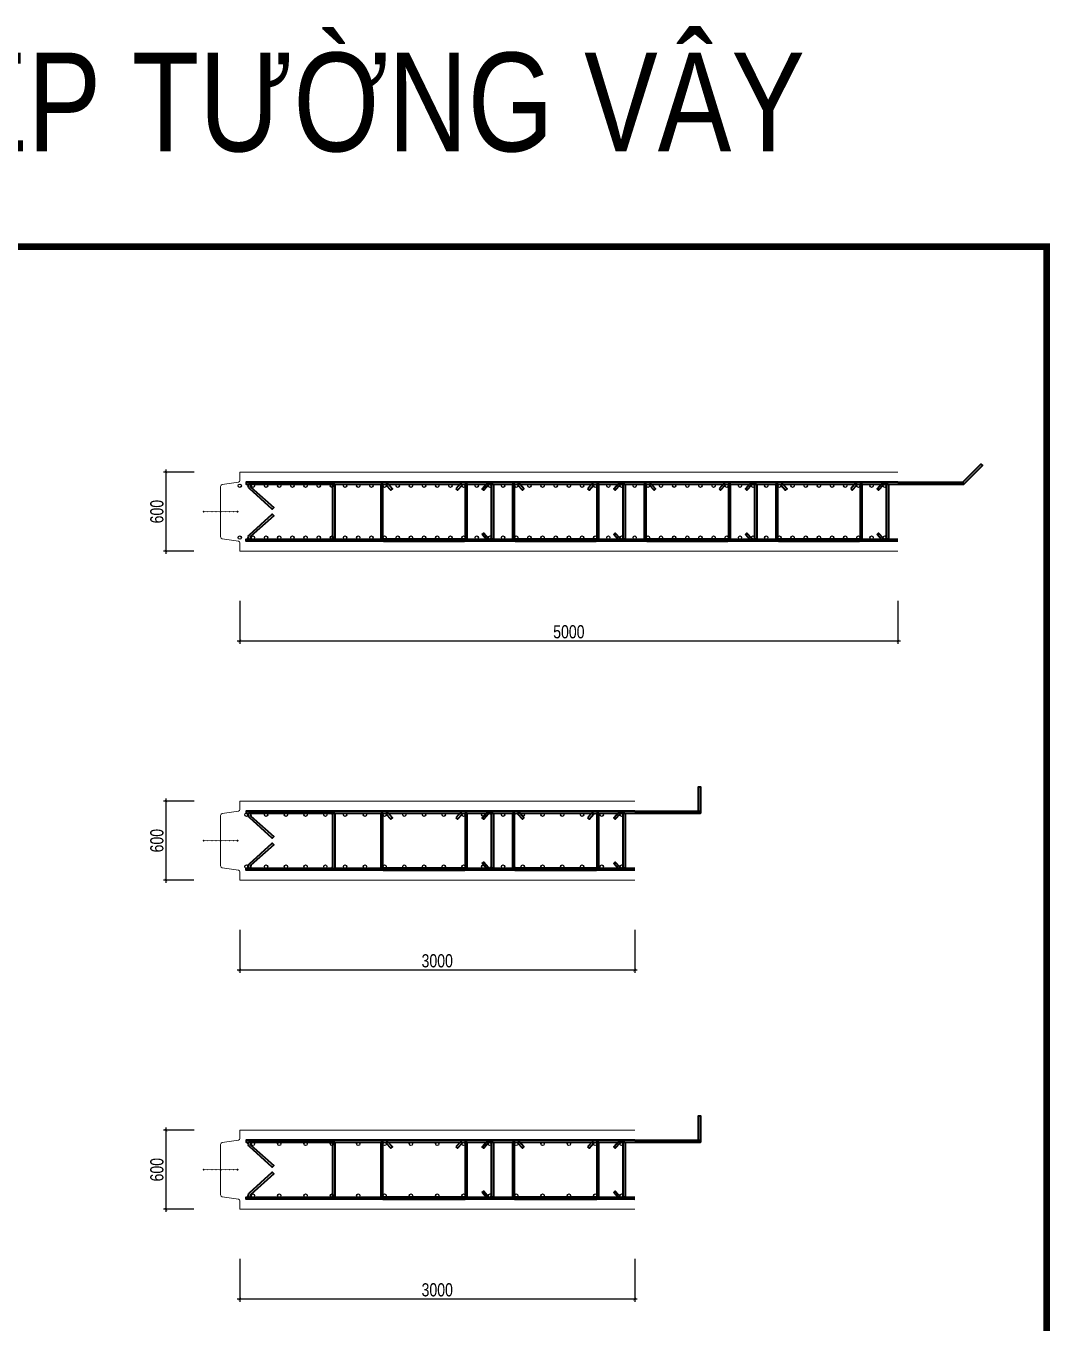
# Model space of a CAD drawing. Header units: millimetres. Extents: x 925681 to 1410834, y 71669 to 296428.
# Drawn here: x 1100984 to 1108765, y 275586 to 285441 of the extents above; entities that cross this region are included whole.
import ezdxf
from ezdxf.enums import TextEntityAlignment as Align

# ---------------------------------------------------------------- set-up
doc = ezdxf.new("R2010")
doc.units = ezdxf.units.MM
doc.header["$LTSCALE"] = 100
for name, color, linetype, lineweight in [('Ap0102_dim', 145, 'Continuous', 25), ('Ap0104_leader', 145, 'Continuous', 25), ('Ap0310_PSS', 130, 'Continuous', 18), ('Ap0314_Kh', 253, 'Continuous', 15), ('Ap0402_Reinf.S', 6, 'Continuous', 35)]:
    doc.layers.add(name, color=color, linetype=linetype, lineweight=lineweight)
doc.styles.add('Ap', font='1.shx', dxfattribs={"width": 0.8})
doc.styles.add('Ap_Vni-helve', font='', dxfattribs={"width": 0.8, "height": 1})
doc.styles.get('Ap_Vni-helve').set_extended_font_data('VNI-Helve')
doc.dimstyles.get("Standard").update_dxf_attribs({"dimtxt": 0.18, "dimasz": 0.18, "dimexe": 0.18, "dimexo": 0.0625, "dimgap": 0.09, "dimtad": 0, "dimtih": 1, "dimtoh": 1, "dimdec": 4, "dimzin": 0, "dimdsep": 46, "dimtxsty": 'Standard', "dimcen": 0.09, "dimadec": 0, "dimazin": 0, "dimtfac": 1, "dimtdec": 4, "dimtofl": 0, "dimtmove": 0, "dimatfit": 3, "dimfxl": 1, "dimtolj": 1, "dimtzin": 0, "dimarcsym": 0})

# ---------------------------------------------------------------- blocks, each defined once
blk = doc.blocks.new('Water-stop')
at = {"layer": 'Ap0310_PSS', "ltscale": 0.1}
h = blk.add_hatch(color=256, dxfattribs=at)
h.paths.add_polyline_path([(-121.2, 0), (-136.2, 0, 1)])
h.paths.add_polyline_path([(-136.2, 0), (-121.2, 0, 1)])
h = blk.add_hatch(color=256, dxfattribs=at)
h.paths.add_polyline_path([(7.5, 0), (-7.5, 0, 1)])
h.paths.add_polyline_path([(7.5, 0, 1), (-7.5, 0)])
h = blk.add_hatch(color=256, dxfattribs=at)
h.paths.add_polyline_path([(121.2, 0), (136.2, 0, -1)])
h.paths.add_polyline_path([(136.2, 0), (121.2, 0, -1)])
at = {"layer": 'Ap0310_PSS', "const_width": 4}
for points in [[(-128.7, 0), (128.7, 0)], [(-97.1, 5.7), (-97.1, -5.7)], [(-66, 5.7), (-66, -5.7)], [(-34.8, 5.7), (-34.8, -5.7)], [(34.8, 5.7), (34.8, -5.7)], [(66, 5.7), (66, -5.7)], [(97.1, 5.7), (97.1, -5.7)]]:
    blk.add_lwpolyline(points, dxfattribs=at)
blk = doc.blocks.new('_ArchTick')
at = {"color": 0, "linetype": 'ByBlock', "const_width": 0.15}
blk.add_lwpolyline([(-0.5, -0.5), (0.5, 0.5)], dxfattribs=at)
blk = doc.blocks.new('*D75')
at = {"layer": 'Ap0102_dim', "transparency": 16777216}
for p, q in [((-5000, -977.1), (-5000, -1303.4)), ((0, -977.1), (0, -1303.4)), ((20, -1283.4), (-5020, -1283.4))]:
    blk.add_line(p, q, dxfattribs=at)
at = {"layer": 'Defpoints', "color": 0, "lineweight": 80, "transparency": 16777216}
for p in [(-5000, -957.1), (0, -957.1), (-5000, -1283.4)]:
    blk.add_point(p, dxfattribs=at)
at = {"layer": 'Ap0102_dim', "transparency": 16777216, "xscale": 20, "yscale": 20, "zscale": 20}
for p, rotation in [((-5000, -1283.4), 180.0000006690991), ((0, -1283.4), 6.690991760649467e-07)]:
    blk.add_blockref('_ArchTick', p, dxfattribs=dict(at, rotation=rotation))
at = {"layer": 'Ap0102_dim', "color": 7, "transparency": 16777216, "insert": (-2500, -1213.4), "char_height": 100, "attachment_point": 5, "rotation": 0, "style": 'Ap'}
blk.add_mtext('\\A1;5000', dxfattribs=at)
blk = doc.blocks.new('*D76')
at = {"layer": 'Ap0104_leader', "transparency": 16777216}
for p, q in [((-5347.8, 0), (-5579.5, 0)), ((-5559.6, -620), (-5559.5, 20)), ((-5347.9, -600), (-5579.6, -600))]:
    blk.add_line(p, q, dxfattribs=at)
at = {"layer": 'Defpoints', "color": 0, "lineweight": 80, "transparency": 16777216}
for p in [(-5559.5, 0), (-5327.8, 0), (-5327.9, -600)]:
    blk.add_point(p, dxfattribs=at)
at = {"layer": 'Ap0104_leader', "transparency": 16777216, "xscale": 20, "yscale": 20, "zscale": 20}
for p, rotation in [((-5559.5, 0), 89.99669730757066), ((-5559.6, -600), 269.9966973075707)]:
    blk.add_blockref('_ArchTick', p, dxfattribs=dict(at, rotation=rotation))
at = {"layer": 'Ap0104_leader', "color": 7, "transparency": 16777216, "insert": (-5629.5, -300), "char_height": 100, "attachment_point": 5, "rotation": 89.9967, "style": 'Ap'}
blk.add_mtext('\\A1;600', dxfattribs=at)
blk = doc.blocks.new('*D95')
at = {"layer": 'Ap0102_dim', "transparency": 16777216}
for p, q in [((-3000, -977.1), (-3000, -1303.4)), ((0, -977.1), (0, -1303.4)), ((20, -1283.4), (-3020, -1283.4))]:
    blk.add_line(p, q, dxfattribs=at)
at = {"layer": 'Defpoints', "color": 0, "lineweight": 80, "transparency": 16777216}
for p in [(-3000, -957.1), (0, -957.1), (-3000, -1283.4)]:
    blk.add_point(p, dxfattribs=at)
at = {"layer": 'Ap0102_dim', "transparency": 16777216, "xscale": 20, "yscale": 20, "zscale": 20}
for p, rotation in [((-3000, -1283.4), 180.0000011025916), ((0, -1283.4), 1.102591618007409e-06)]:
    blk.add_blockref('_ArchTick', p, dxfattribs=dict(at, rotation=rotation))
at = {"layer": 'Ap0102_dim', "color": 7, "transparency": 16777216, "insert": (-1500, -1213.4), "char_height": 100, "attachment_point": 5, "rotation": 0, "style": 'Ap'}
blk.add_mtext('\\A1;3000', dxfattribs=at)
blk = doc.blocks.new('*D96')
at = {"layer": 'Ap0104_leader', "transparency": 16777216}
for p, q in [((-3347.8, 0), (-3579.5, 0)), ((-3559.6, -620), (-3559.5, 20)), ((-3347.9, -600), (-3579.6, -600))]:
    blk.add_line(p, q, dxfattribs=at)
at = {"layer": 'Defpoints', "color": 0, "lineweight": 80, "transparency": 16777216}
for p in [(-3559.5, 0), (-3327.8, 0), (-3327.9, -600)]:
    blk.add_point(p, dxfattribs=at)
at = {"layer": 'Ap0104_leader', "transparency": 16777216, "xscale": 20, "yscale": 20, "zscale": 20}
for p, rotation in [((-3559.5, 0), 89.99669730757059), ((-3559.6, -600), 269.9966973075706)]:
    blk.add_blockref('_ArchTick', p, dxfattribs=dict(at, rotation=rotation))
at = {"layer": 'Ap0104_leader', "color": 7, "transparency": 16777216, "insert": (-3629.5, -300), "char_height": 100, "attachment_point": 5, "rotation": 89.9967, "style": 'Ap'}
blk.add_mtext('\\A1;600', dxfattribs=at)
blk = doc.blocks.new('*D98')
at = {"layer": 'Ap0102_dim', "transparency": 16777216}
for p, q in [((-3000, -977.1), (-3000, -1303.4)), ((0, -977.1), (0, -1303.4)), ((20, -1283.4), (-3020, -1283.4))]:
    blk.add_line(p, q, dxfattribs=at)
at = {"layer": 'Defpoints', "color": 0, "lineweight": 80, "transparency": 16777216}
for p in [(-3000, -957.1), (0, -957.1), (-3000, -1283.4)]:
    blk.add_point(p, dxfattribs=at)
at = {"layer": 'Ap0102_dim', "transparency": 16777216, "xscale": 20, "yscale": 20, "zscale": 20}
for p, rotation in [((-3000, -1283.4), 180.0000011025916), ((0, -1283.4), 1.102591618007409e-06)]:
    blk.add_blockref('_ArchTick', p, dxfattribs=dict(at, rotation=rotation))
at = {"layer": 'Ap0102_dim', "color": 7, "transparency": 16777216, "insert": (-1500, -1213.4), "char_height": 100, "attachment_point": 5, "rotation": 0, "style": 'Ap'}
blk.add_mtext('\\A1;3000', dxfattribs=at)
blk = doc.blocks.new('*D99')
at = {"layer": 'Ap0104_leader', "transparency": 16777216}
for p, q in [((-3347.8, 0), (-3579.5, 0)), ((-3559.6, -620), (-3559.5, 20)), ((-3347.9, -600), (-3579.6, -600))]:
    blk.add_line(p, q, dxfattribs=at)
at = {"layer": 'Defpoints', "color": 0, "lineweight": 80, "transparency": 16777216}
for p in [(-3559.5, 0), (-3327.8, 0), (-3327.9, -600)]:
    blk.add_point(p, dxfattribs=at)
at = {"layer": 'Ap0104_leader', "transparency": 16777216, "xscale": 20, "yscale": 20, "zscale": 20}
for p, rotation in [((-3559.5, 0), 89.99669730757059), ((-3559.6, -600), 269.9966973075706)]:
    blk.add_blockref('_ArchTick', p, dxfattribs=dict(at, rotation=rotation))
at = {"layer": 'Ap0104_leader', "color": 7, "transparency": 16777216, "insert": (-3629.5, -300), "char_height": 100, "attachment_point": 5, "rotation": 89.9967, "style": 'Ap'}
blk.add_mtext('\\A1;600', dxfattribs=at)
blk = doc.blocks.new('*U74')
at = {"layer": 'Ap0104_leader'}
for centre in [(-5000, -103.6), (-4900, -103.6), (-4800, -103.6), (-4700, -103.6), (-4600, -103.6), (-4500, -103.6), (-4400, -103.6), (-4300, -103.6), (-4200, -103.6), (-4100, -103.6), (-4000, -103.6), (-3900, -103.6), (-3800, -103.6), (-3700, -103.6), (-3600, -103.6), (-3500, -103.6), (-3400, -103.6), (-3300, -103.6), (-3200, -103.6), (-3100, -103.6), (-3000, -103.6), (-2900, -103.6), (-2800, -103.6), (-2700, -103.6), (-2600, -103.6), (-2500, -103.6), (-2400, -103.6), (-2300, -103.6), (-2200, -103.6), (-2100, -103.6), (-2000, -103.6), (-1900, -103.6), (-1800, -103.6), (-1700, -103.6), (-1600, -103.6), (-1500, -103.6), (-1400, -103.6), (-1300, -103.6), (-1200, -103.6), (-1100, -103.6), (-1000, -103.6), (-900, -103.6), (-800, -103.6), (-700, -103.6), (-600, -103.6), (-500, -103.6), (-400, -103.6), (-300, -103.6), (-200, -103.6), (-100, -103.6), (-5000, -496.6), (-4900, -496.6), (-4800, -496.6), (-4700, -496.6), (-4600, -496.6), (-4500, -496.6), (-4400, -496.6), (-4300, -496.6), (-4200, -496.6), (-4100, -496.6), (-4000, -496.6), (-3900, -496.6), (-3800, -496.6), (-3700, -496.6), (-3600, -496.6), (-3500, -496.6), (-3400, -496.6), (-3300, -496.6), (-3200, -496.6), (-3100, -496.6), (-3000, -496.6), (-2900, -496.6), (-2800, -496.6), (-2700, -496.6), (-2600, -496.6), (-2500, -496.6), (-2400, -496.6), (-2300, -496.6), (-2200, -496.6), (-2100, -496.6), (-2000, -496.6), (-1900, -496.6), (-1800, -496.6), (-1700, -496.6), (-1600, -496.6), (-1500, -496.6), (-1400, -496.6), (-1300, -496.6), (-1200, -496.6), (-1100, -496.6), (-1000, -496.6), (-900, -496.6), (-800, -496.6), (-700, -496.6), (-600, -496.6), (-500, -496.6), (-400, -496.6), (-300, -496.6), (-200, -496.6), (-100, -496.6)]:
    blk.add_circle(centre, 12.5, dxfattribs=at)
at = {"layer": 'Ap0310_PSS'}
for p, q in [((-5000, 0), (0, 0)), ((0, -600), (-5000, -600))]:
    blk.add_line(p, q, dxfattribs=at)
blk.add_lwpolyline([(-5000, 0), (-5000, -63.6, -0.369861), (-5010.1, -75.5), (-5132.8, -94.5, 0.369861), (-5145.5, -109.3), (-5145.5, -490.7, 0.369861), (-5132.8, -505.5), (-5010.2, -524.5, -0.369861), (-5000, -536.4), (-5000, -600)], format="xyb", dxfattribs=at)
at = {"layer": 'Ap0402_Reinf.S'}
for p, q in [((0, -75.2), (500, -75.2)), ((0, -91.2), (500, -91.2))]:
    blk.add_line(p, q, dxfattribs=at)
for points in [[(488.7, -79.9), (630.1, 61.5), (641.4, 50.2), (500, -91.2), (500, -91.2)], [(0, -75.2), (-4952.8, -75), (-4952.8, -91), (0, -91.2)], [(0, -525.2), (-4952.8, -525.1), (-4952.8, -509.1), (0, -509.1)]]:
    blk.add_lwpolyline(points, dxfattribs=at)
blk.add_lwpolyline([(-4294.3, -103.5, 0.414214), (-4306.8, -91), (-4906.8, -91, 0.687416), (-4915.2, -112.8), (-4742.3, -268.3), (-4753, -280.2), (-4925.9, -124.7, -0.687416), (-4906.8, -75), (-4306.8, -75, -0.414214), (-4278.3, -103.5), (-4278.4, -496.6, -0.414214), (-4306.9, -525.1), (-4906.9, -525, -0.687416), (-4925.9, -475.4), (-4753.1, -319.8), (-4742.4, -331.7), (-4915.2, -487.3, 0.687416), (-4906.9, -509), (-4306.9, -509.1, 0.414214), (-4294.4, -496.6)], format="xyb", close=True, dxfattribs=at)
for points in [[(-3358.9, -126.3), (-3347, -137), (-3309.3, -95.1, -0.687416), (-3287.5, -103.4), (-3287.5, -496.4, -0.414214), (-3300, -508.9), (-3900, -508.9, -0.414214), (-3912.5, -496.4), (-3912.5, -103.4, -0.687416), (-3890.7, -95.1), (-3853, -137), (-3841.1, -126.3), (-3878.8, -84.4, 0.687416), (-3928.5, -103.4), (-3928.5, -496.4, 0.414214), (-3900, -524.9), (-3300, -524.9, 0.414214), (-3271.5, -496.4), (-3271.5, -103.4, 0.687416), (-3321.2, -84.4), (-3358.9, -126.3)], [(-3158.8, -473.6), (-3147, -462.9), (-3109.3, -504.8, 0.687416), (-3087.5, -496.4), (-3087.5, -103.4, 0.687416), (-3109.3, -95.1), (-3147, -137), (-3158.8, -126.3), (-3122, -85.4, -0.687416), (-3071.5, -104.7), (-3071.5, -495.1, -0.687416), (-3122, -514.5), (-3158.8, -473.6)], [(-2358.9, -126.4), (-2347, -137.1), (-2309.3, -95.1, -0.687416), (-2287.5, -103.5), (-2287.5, -496.5, -0.414214), (-2300, -509), (-2900, -509, -0.414214), (-2912.5, -496.5), (-2912.5, -103.5, -0.687416), (-2890.7, -95.1), (-2853, -137.1), (-2841.1, -126.4), (-2878.8, -84.4, 0.687416), (-2928.5, -103.5), (-2928.5, -496.5, 0.414214), (-2900, -525), (-2300, -525, 0.414214), (-2271.5, -496.5), (-2271.5, -103.5, 0.687416), (-2321.2, -84.4), (-2358.9, -126.4)], [(-2158.8, -473.6), (-2147, -462.9), (-2109.3, -504.8, 0.687416), (-2087.5, -496.5), (-2087.5, -103.5, 0.687416), (-2109.3, -95.1), (-2147, -137), (-2158.8, -126.3), (-2122, -85.4, -0.687416), (-2071.5, -104.8), (-2071.5, -495.2, -0.687416), (-2122, -514.6), (-2158.8, -473.6)], [(-1358.9, -126.4), (-1347, -137.1), (-1309.3, -95.2, -0.687416), (-1287.5, -103.6), (-1287.5, -496.6, -0.414214), (-1300, -509.1), (-1900, -509.1, -0.414214), (-1912.5, -496.6), (-1912.5, -103.6, -0.687416), (-1890.7, -95.2), (-1853, -137.1), (-1841.1, -126.4), (-1878.8, -84.5, 0.687416), (-1928.5, -103.6), (-1928.5, -496.6, 0.414214), (-1900, -525.1), (-1300, -525.1, 0.414214), (-1271.5, -496.6), (-1271.5, -103.6, 0.687416), (-1321.2, -84.5), (-1358.9, -126.4)], [(-1158.8, -473.7), (-1147, -463), (-1109.3, -504.9, 0.687416), (-1087.5, -496.5), (-1087.5, -103.5, 0.687416), (-1109.3, -95.2), (-1147, -137.1), (-1158.8, -126.4), (-1122, -85.5, -0.687416), (-1071.5, -104.9), (-1071.5, -495.2, -0.687416), (-1122, -514.6), (-1158.8, -473.7)], [(-358.9, -126.5), (-347, -137.2), (-309.3, -95.3, -0.687416), (-287.5, -103.6), (-287.5, -496.6, -0.414214), (-300, -509.1), (-900, -509.1, -0.414214), (-912.5, -496.6), (-912.5, -103.6, -0.687416), (-890.7, -95.3), (-853, -137.2), (-841.1, -126.5), (-878.8, -84.6, 0.687416), (-928.5, -103.6), (-928.5, -496.6, 0.414214), (-900, -525.1), (-300, -525.1, 0.414214), (-271.5, -496.6), (-271.5, -103.6, 0.687416), (-321.2, -84.6), (-358.9, -126.5)], [(-158.8, -473.7), (-147, -463.1), (-109.3, -505, 0.687416), (-87.5, -496.6), (-87.5, -103.6, 0.687416), (-109.3, -95.3), (-147, -137.2), (-158.8, -126.5), (-122, -85.5, -0.687416), (-71.5, -104.9), (-71.5, -495.3, -0.687416), (-122, -514.7), (-158.8, -473.7)]]:
    blk.add_lwpolyline(points, format="xyb", dxfattribs=at)
at = {"layer": 'Ap0310_PSS', "xscale": -1, "rotation": 359.9966973075485}
blk.add_blockref('Water-stop', (-5145.5, -300), dxfattribs=at)
at = {"layer": 'Ap0102_dim'}
dim = blk.add_aligned_dim(p1=(0, -957.1), p2=(-5000, -957.1), distance=326.2, dimstyle='Standard', override={"dimscale": 100, "dimtxt": 1, "dimasz": 0.2, "dimexe": 0.2, "dimexo": 0.2, "dimgap": 0.2, "dimtad": 1, "dimtih": 0, "dimtoh": 0, "dimdec": 0, "dimzin": 3, "dimtxsty": 'Ap', "dimblk": 'ArchTick', "dimcen": 0.2, "dimdle": 0.2, "dimclrd": 256, "dimclre": 256, "dimclrt": 7, "dimadec": 2, "dimazin": 2, "dimtfac": 100, "dimtdec": 0, "dimtix": 1, "dimtofl": 1, "dimtmove": 2, "dimatfit": 2, "dimldrblk": 'ArchTick', "dimfxl": 0.0625, "dimlwd": 65535, "dimlwe": 65535}, dxfattribs=at)
dim.commit()
dim.dimension.update_dxf_attribs({"geometry": '*D75', "text_midpoint": (-2500, -1213.4)})
at = {"layer": 'Ap0104_leader'}
dim = blk.add_aligned_dim(p1=(-5327.9, -600), p2=(-5327.8, 0), distance=231.7, dimstyle='Standard', override={"dimscale": 100, "dimtxt": 1, "dimasz": 0.2, "dimexe": 0.2, "dimexo": 0.2, "dimgap": 0.2, "dimtad": 1, "dimtih": 0, "dimtoh": 0, "dimdec": 0, "dimzin": 3, "dimtxsty": 'Ap', "dimblk": 'ArchTick', "dimcen": 0.2, "dimdle": 0.2, "dimclrd": 256, "dimclre": 256, "dimclrt": 7, "dimadec": 2, "dimazin": 2, "dimtfac": 100, "dimtdec": 0, "dimtix": 1, "dimtofl": 1, "dimtmove": 2, "dimatfit": 2, "dimldrblk": 'ArchTick', "dimfxl": 0.0625, "dimlwd": 65535, "dimlwe": 65535}, dxfattribs=at)
dim.commit()
dim.dimension.update_dxf_attribs({"geometry": '*D76', "text_midpoint": (-5629.5, -300)})
blk = doc.blocks.new('VAV_TypeC150')
at = {"layer": 'Ap0104_leader'}
for centre in [(-2950, -103.6), (-2800, -103.6), (-2650, -103.6), (-2500, -103.6), (-2350, -103.6), (-2200, -103.6), (-2050, -103.6), (-1900, -103.6), (-1750, -103.6), (-1600, -103.6), (-1450, -103.6), (-1300, -103.6), (-1150, -103.6), (-1000, -103.6), (-850, -103.6), (-700, -103.6), (-550, -103.6), (-400, -103.6), (-250, -103.6), (-100, -103.6), (-2950, -496.6), (-2800, -496.6), (-2650, -496.6), (-2500, -496.6), (-2350, -496.6), (-2200, -496.6), (-2050, -496.6), (-1900, -496.6), (-1750, -496.6), (-1600, -496.6), (-1450, -496.6), (-1300, -496.6), (-1150, -496.6), (-1000, -496.6), (-850, -496.6), (-700, -496.6), (-550, -496.6), (-400, -496.6), (-250, -496.6), (-100, -496.6)]:
    blk.add_circle(centre, 12.5, dxfattribs=at)
at = {"layer": 'Ap0310_PSS'}
for p, q in [((-3000, 0), (0, 0)), ((0, -600), (-3000, -600))]:
    blk.add_line(p, q, dxfattribs=at)
blk.add_lwpolyline([(-3000, 0), (-3000, -63.6, -0.369861), (-3010.1, -75.5), (-3132.8, -94.5, 0.369861), (-3145.5, -109.3), (-3145.5, -490.7, 0.369861), (-3132.8, -505.5), (-3010.2, -524.5, -0.369861), (-3000, -536.4), (-3000, -600)], format="xyb", dxfattribs=at)
at = {"layer": 'Ap0402_Reinf.S'}
for p, q in [((0, -75.2), (500, -75.2)), ((0, -91.2), (500, -91.2))]:
    blk.add_line(p, q, dxfattribs=at)
for points in [[(484, -91.2), (484, 108.8), (500, 108.8), (500, -91.2), (500, -91.2)], [(0, -75.2), (-2952.8, -75), (-2952.8, -91), (0, -91.2)], [(0, -525.2), (-2952.8, -525.1), (-2952.8, -509.1), (0, -509.1)]]:
    blk.add_lwpolyline(points, dxfattribs=at)
blk.add_lwpolyline([(-2294.3, -103.5, 0.414214), (-2306.8, -91), (-2906.8, -91, 0.687416), (-2915.2, -112.8), (-2742.3, -268.3), (-2753, -280.2), (-2925.9, -124.7, -0.687416), (-2906.8, -75), (-2306.8, -75, -0.414214), (-2278.3, -103.5), (-2278.4, -496.6, -0.414214), (-2306.9, -525.1), (-2906.9, -525.1, -0.687416), (-2925.9, -475.4), (-2753.1, -319.8), (-2742.4, -331.7), (-2915.2, -487.3, 0.687416), (-2906.9, -509.1), (-2306.9, -509.1, 0.414214), (-2294.4, -496.6)], format="xyb", close=True, dxfattribs=at)
for points in [[(-1358.9, -126.5), (-1347, -137.2), (-1309.3, -95.2, -0.687416), (-1287.5, -103.6), (-1287.5, -496.6, -0.414214), (-1300, -509.1), (-1900, -509.1, -0.414214), (-1912.5, -496.6), (-1912.5, -103.6, -0.687416), (-1890.7, -95.2), (-1853, -137.2), (-1841.1, -126.5), (-1878.8, -84.5, 0.687416), (-1928.5, -103.6), (-1928.5, -496.6, 0.414214), (-1900, -525.1), (-1300, -525.1, 0.414214), (-1271.5, -496.6), (-1271.5, -103.6, 0.687416), (-1321.2, -84.5), (-1358.9, -126.5)], [(-1158.8, -473.7), (-1147, -463), (-1109.3, -504.9, 0.687416), (-1087.5, -496.6), (-1087.5, -103.6, 0.687416), (-1109.3, -95.2), (-1147, -137.1), (-1158.8, -126.4), (-1122, -85.5, -0.687416), (-1071.5, -104.9), (-1071.5, -495.3, -0.687416), (-1122, -514.6), (-1158.8, -473.7)], [(-358.9, -126.5), (-347, -137.2), (-309.3, -95.3, -0.687416), (-287.5, -103.6), (-287.5, -496.6, -0.414214), (-300, -509.1), (-900, -509.1, -0.414214), (-912.5, -496.6), (-912.5, -103.6, -0.687416), (-890.7, -95.3), (-853, -137.2), (-841.1, -126.5), (-878.8, -84.6, 0.687416), (-928.5, -103.6), (-928.5, -496.6, 0.414214), (-900, -525.1), (-300, -525.1, 0.414214), (-271.5, -496.6), (-271.5, -103.6, 0.687416), (-321.2, -84.6), (-358.9, -126.5)], [(-158.8, -473.8), (-147, -463.1), (-109.3, -505, 0.687416), (-87.5, -496.6), (-87.5, -103.6, 0.687416), (-109.3, -95.3), (-147, -137.2), (-158.8, -126.5), (-122, -85.5, -0.687416), (-71.5, -104.9), (-71.5, -495.3, -0.687416), (-122, -514.7), (-158.8, -473.8)]]:
    blk.add_lwpolyline(points, format="xyb", dxfattribs=at)
at = {"layer": 'Ap0310_PSS', "xscale": -1, "rotation": 359.9966973075485}
blk.add_blockref('Water-stop', (-3145.5, -300), dxfattribs=at)
at = {"layer": 'Ap0102_dim'}
dim = blk.add_aligned_dim(p1=(0, -957.1), p2=(-3000, -957.1), distance=326.2, dimstyle='Standard', override={"dimscale": 100, "dimtxt": 1, "dimasz": 0.2, "dimexe": 0.2, "dimexo": 0.2, "dimgap": 0.2, "dimtad": 1, "dimtih": 0, "dimtoh": 0, "dimdec": 0, "dimzin": 3, "dimtxsty": 'Ap', "dimblk": 'ArchTick', "dimcen": 0.2, "dimdle": 0.2, "dimclrd": 256, "dimclre": 256, "dimclrt": 7, "dimadec": 2, "dimazin": 2, "dimtfac": 100, "dimtdec": 0, "dimtix": 1, "dimtofl": 1, "dimtmove": 2, "dimatfit": 2, "dimldrblk": 'ArchTick', "dimfxl": 0.0625, "dimlwd": 65535, "dimlwe": 65535}, dxfattribs=at)
dim.commit()
dim.dimension.update_dxf_attribs({"geometry": '*D95', "text_midpoint": (-1500, -1213.4)})
at = {"layer": 'Ap0104_leader'}
dim = blk.add_aligned_dim(p1=(-3327.9, -600), p2=(-3327.8, 0), distance=231.7, dimstyle='Standard', override={"dimscale": 100, "dimtxt": 1, "dimasz": 0.2, "dimexe": 0.2, "dimexo": 0.2, "dimgap": 0.2, "dimtad": 1, "dimtih": 0, "dimtoh": 0, "dimdec": 0, "dimzin": 3, "dimtxsty": 'Ap', "dimblk": 'ArchTick', "dimcen": 0.2, "dimdle": 0.2, "dimclrd": 256, "dimclre": 256, "dimclrt": 7, "dimadec": 2, "dimazin": 2, "dimtfac": 100, "dimtdec": 0, "dimtix": 1, "dimtofl": 1, "dimtmove": 2, "dimatfit": 2, "dimldrblk": 'ArchTick', "dimfxl": 0.0625, "dimlwd": 65535, "dimlwe": 65535}, dxfattribs=at)
dim.commit()
dim.dimension.update_dxf_attribs({"geometry": '*D96', "text_midpoint": (-3629.5, -300)})
blk = doc.blocks.new('VAV_TypeC200')
at = {"layer": 'Ap0104_leader'}
for centre in [(-2900, -103.6), (-2700, -103.6), (-2500, -103.6), (-2300, -103.6), (-2100, -103.6), (-1900, -103.6), (-1700, -103.6), (-1500, -103.6), (-1300, -103.6), (-1100, -103.6), (-900, -103.6), (-700, -103.6), (-500, -103.6), (-300, -103.6), (-100, -103.6), (-2900, -496.6), (-2700, -496.6), (-2500, -496.6), (-2300, -496.6), (-2100, -496.6), (-1900, -496.6), (-1700, -496.6), (-1500, -496.6), (-1300, -496.6), (-1100, -496.6), (-900, -496.6), (-700, -496.6), (-500, -496.6), (-300, -496.6), (-100, -496.6)]:
    blk.add_circle(centre, 12.5, dxfattribs=at)
at = {"layer": 'Ap0310_PSS'}
for p, q in [((-3000, 0), (0, 0)), ((0, -600), (-3000, -600))]:
    blk.add_line(p, q, dxfattribs=at)
blk.add_lwpolyline([(-3000, 0), (-3000, -63.6, -0.369861), (-3010.1, -75.5), (-3132.8, -94.5, 0.369861), (-3145.5, -109.3), (-3145.5, -490.7, 0.369861), (-3132.8, -505.5), (-3010.2, -524.5, -0.369861), (-3000, -536.4), (-3000, -600)], format="xyb", dxfattribs=at)
at = {"layer": 'Ap0402_Reinf.S'}
for p, q in [((0, -75.2), (500, -75.2)), ((0, -91.2), (500, -91.2))]:
    blk.add_line(p, q, dxfattribs=at)
for points in [[(484, -91.2), (484, 108.8), (500, 108.8), (500, -91.2), (500, -91.2)], [(0, -75.2), (-2952.8, -75), (-2952.8, -91), (0, -91.2)], [(0, -525.2), (-2952.8, -525.1), (-2952.8, -509.1), (0, -509.1)]]:
    blk.add_lwpolyline(points, dxfattribs=at)
blk.add_lwpolyline([(-2294.3, -103.5, 0.414214), (-2306.8, -91), (-2906.8, -91, 0.687416), (-2915.2, -112.8), (-2742.3, -268.3), (-2753, -280.2), (-2925.9, -124.7, -0.687416), (-2906.8, -75), (-2306.8, -75, -0.414214), (-2278.3, -103.5), (-2278.4, -496.6, -0.414214), (-2306.9, -525.1), (-2906.9, -525.1, -0.687416), (-2925.9, -475.4), (-2753.1, -319.8), (-2742.4, -331.7), (-2915.2, -487.3, 0.687416), (-2906.9, -509.1), (-2306.9, -509.1, 0.414214), (-2294.4, -496.6)], format="xyb", close=True, dxfattribs=at)
for points in [[(-1358.9, -126.5), (-1347, -137.2), (-1309.3, -95.2, -0.687416), (-1287.5, -103.6), (-1287.5, -496.6, -0.414214), (-1300, -509.1), (-1900, -509.1, -0.414214), (-1912.5, -496.6), (-1912.5, -103.6, -0.687416), (-1890.7, -95.2), (-1853, -137.2), (-1841.1, -126.5), (-1878.8, -84.5, 0.687416), (-1928.5, -103.6), (-1928.5, -496.6, 0.414214), (-1900, -525.1), (-1300, -525.1, 0.414214), (-1271.5, -496.6), (-1271.5, -103.6, 0.687416), (-1321.2, -84.5), (-1358.9, -126.5)], [(-1158.8, -473.7), (-1147, -463), (-1109.3, -504.9, 0.687416), (-1087.5, -496.6), (-1087.5, -103.6, 0.687416), (-1109.3, -95.2), (-1147, -137.1), (-1158.8, -126.4), (-1122, -85.5, -0.687416), (-1071.5, -104.9), (-1071.5, -495.3, -0.687416), (-1122, -514.6), (-1158.8, -473.7)], [(-358.9, -126.5), (-347, -137.2), (-309.3, -95.3, -0.687416), (-287.5, -103.6), (-287.5, -496.6, -0.414214), (-300, -509.1), (-900, -509.1, -0.414214), (-912.5, -496.6), (-912.5, -103.6, -0.687416), (-890.7, -95.3), (-853, -137.2), (-841.1, -126.5), (-878.8, -84.6, 0.687416), (-928.5, -103.6), (-928.5, -496.6, 0.414214), (-900, -525.1), (-300, -525.1, 0.414214), (-271.5, -496.6), (-271.5, -103.6, 0.687416), (-321.2, -84.6), (-358.9, -126.5)], [(-158.8, -473.8), (-147, -463.1), (-109.3, -505, 0.687416), (-87.5, -496.6), (-87.5, -103.6, 0.687416), (-109.3, -95.3), (-147, -137.2), (-158.8, -126.5), (-122, -85.5, -0.687416), (-71.5, -104.9), (-71.5, -495.3, -0.687416), (-122, -514.7), (-158.8, -473.8)]]:
    blk.add_lwpolyline(points, format="xyb", dxfattribs=at)
at = {"layer": 'Ap0310_PSS', "xscale": -1, "rotation": 359.9966973075485}
blk.add_blockref('Water-stop', (-3145.5, -300), dxfattribs=at)
at = {"layer": 'Ap0102_dim'}
dim = blk.add_aligned_dim(p1=(0, -957.1), p2=(-3000, -957.1), distance=326.2, dimstyle='Standard', override={"dimscale": 100, "dimtxt": 1, "dimasz": 0.2, "dimexe": 0.2, "dimexo": 0.2, "dimgap": 0.2, "dimtad": 1, "dimtih": 0, "dimtoh": 0, "dimdec": 0, "dimzin": 3, "dimtxsty": 'Ap', "dimblk": 'ArchTick', "dimcen": 0.2, "dimdle": 0.2, "dimclrd": 256, "dimclre": 256, "dimclrt": 7, "dimadec": 2, "dimazin": 2, "dimtfac": 100, "dimtdec": 0, "dimtix": 1, "dimtofl": 1, "dimtmove": 2, "dimatfit": 2, "dimldrblk": 'ArchTick', "dimfxl": 0.0625, "dimlwd": 65535, "dimlwe": 65535}, dxfattribs=at)
dim.commit()
dim.dimension.update_dxf_attribs({"geometry": '*D98', "text_midpoint": (-1500, -1213.4)})
at = {"layer": 'Ap0104_leader'}
dim = blk.add_aligned_dim(p1=(-3327.9, -600), p2=(-3327.8, 0), distance=231.7, dimstyle='Standard', override={"dimscale": 100, "dimtxt": 1, "dimasz": 0.2, "dimexe": 0.2, "dimexo": 0.2, "dimgap": 0.2, "dimtad": 1, "dimtih": 0, "dimtoh": 0, "dimdec": 0, "dimzin": 3, "dimtxsty": 'Ap', "dimblk": 'ArchTick', "dimcen": 0.2, "dimdle": 0.2, "dimclrd": 256, "dimclre": 256, "dimclrt": 7, "dimadec": 2, "dimazin": 2, "dimtfac": 100, "dimtdec": 0, "dimtix": 1, "dimtofl": 1, "dimtmove": 2, "dimatfit": 2, "dimldrblk": 'ArchTick', "dimfxl": 0.0625, "dimlwd": 65535, "dimlwe": 65535}, dxfattribs=at)
dim.commit()
dim.dimension.update_dxf_attribs({"geometry": '*D99', "text_midpoint": (-3629.5, -300)})

msp = doc.modelspace()

# ---------------------------------------------------------------- linework, layer by layer
at = {"layer": 'Defpoints', "const_width": 50}
msp.add_lwpolyline([(1093229.2, 283763.5), (1108739.6, 283763.5), (1108739.6, 266929.3), (1093229.2, 266929.3)], close=True, dxfattribs=at)

# ---------------------------------------------------------------- block references
at = {"lineweight": 80}
for name, p in [('*U74', (1107609, 282051)), ('VAV_TypeC150', (1105609, 279551)), ('VAV_TypeC200', (1105609, 277051))]:
    msp.add_blockref(name, p, dxfattribs=at)

# ---------------------------------------------------------------- texts
at = {"layer": 'Ap0314_Kh', "style": 'Ap_Vni-helve', "width": 0.8}
msp.add_text('THÖ VIEÄN THEÙP TÖÔØNG VAÂY', height=750, rotation=360, dxfattribs=at).set_placement((1100984.4, 284263.5), align=Align.BOTTOM_CENTER)

doc.saveas('drawing.dxf')
